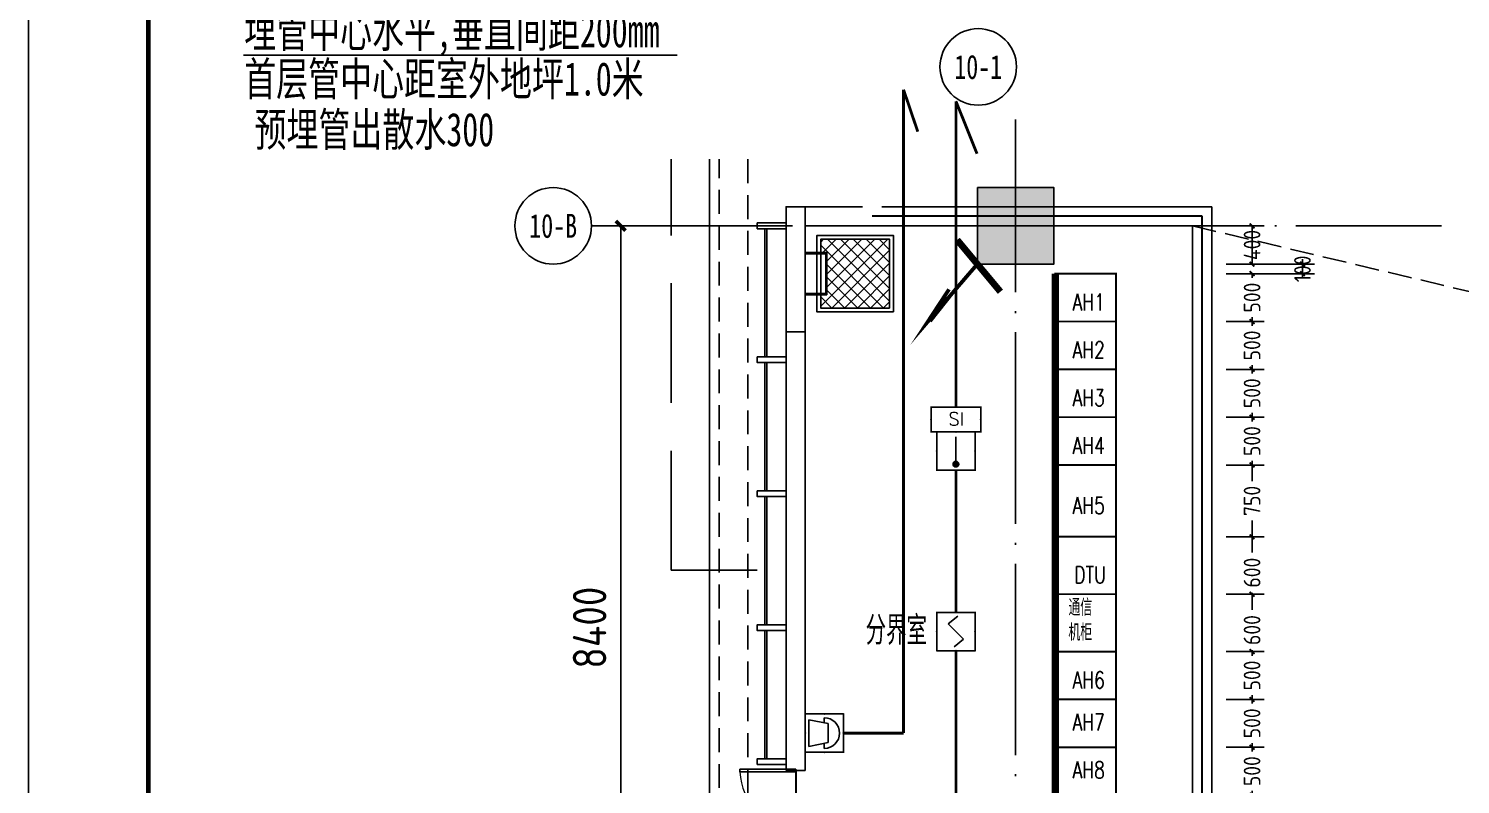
# Model space of a CAD drawing. Extents: x 115799 to 952918, y -190076 to 200966.
# Drawn here: x 886795 to 901759, y 120238 to 128137 of the extents above; entities that cross this region are included whole.
import ezdxf
from ezdxf.enums import TextEntityAlignment as Align

# ---------------------------------------------------------------- set-up
doc = ezdxf.new("R2010")
doc.units = 0
doc.header["$LTSCALE"] = 1000
doc.header["$MEASUREMENT"] = 0
for name, pattern in [('104-10 轴网$0$DOTE', [2.42, 2, -0.2, 0.02, -0.2]), ('109-34 轴网$0$L1$0$$AUDIT_BAD_LTYPE1', [0]), ('CACHE', [0.375, 0.25, -0.125]), ('DASH', [0.35, 0.25, -0.1]), ('PHANTOM2', [1.25, 0.625, -0.125, 0.125, -0.125, 0.125, -0.125])]:
    doc.linetypes.add(name, pattern=pattern)
for name, color, linetype in [('00-图签', 7, 'Continuous'), ('01-标注_轴线坐标', 132, 'Continuous'), ('10#楼幕墙$0$A-C_玻璃幕墙', 140, 'Continuous'), ('10#楼幕墙$0$A-金属背板', 30, 'Continuous'), ('104-10 轴网$0$01-标注_轴线坐标', 132, 'Continuous'), ('104-10 轴网$0$02-TEXT_轴号', 7, 'Continuous'), ('104-10 轴网$0$A_AXIS-轴线', 36, '104-10 轴网$0$DOTE'), ('104-8910 结构$0$A_STR-砼柱', 51, 'Continuous'), ('A-O_屋面', 201, 'Continuous'), ('A-O_散水', 134, 'Continuous'), ('A_STR-砌块墙', 121, 'Continuous'), ('AXIS_TEXT', 7, 'Continuous'), ('CZX', 60, 'Continuous'), ('E-立面轮廓', 241, 'Continuous'), ('EQUIP-消防', 3, 'Continuous'), ('GDXT', 3, 'Continuous'), ('LGTDIM', 7, 'Continuous'), ('LVTRY', 6, 'Continuous'), ('PUB_HATCH', 8, 'Continuous'), ('WINDOW', 2, 'Continuous'), ('WIRE-消防', 1, 'TG_FS'), ('WIRE-消防电源', 2, 'TG_FC'), ('WIRE-消防电话', 4, 'PHANTOM2'), ('看线', 241, 'Continuous'), ('绿化', 3, 'Continuous')]:
    doc.layers.add(name, color=color, linetype=linetype)
doc.layers.add('000套内', color=226, linetype='Continuous', lineweight=30, plot=False)
doc.layers.add('ddl0.25', color=6, linetype='Continuous', lineweight=25)
doc.styles.add('104-10 轴网$0$_TCH_AXIS', font='STXIHEI.TTF', dxfattribs={"width": 0.75})
doc.styles.add('_TEL_DIM', font='SIMPLEX.shx', dxfattribs={"width": 0.8, "height": 3.5, "bigfont": 'jd.shx'})
doc.styles.add('COMPLEX', font='COMPLEX')
doc.styles.get("Standard").update_dxf_attribs({"font": 'gbenor.shx', "bigfont": 'gbcbig.shx'})
doc.styles.add('TG_LINETYPE', font='SIMPLEX', dxfattribs={"width": 0.8, "height": 3, "bigfont": 'HZTXT'})
doc.styles.add('长仿宋', font='complex.shx', dxfattribs={"width": 0.7, "bigfont": 'jd.shx'})
doc.styles.add('长仿宋1', font='simfang.ttf', dxfattribs={"width": 0.8})
doc.linetypes.add('TG_FC', pattern='A,2,-0.6,["FC",TG_LINETYPE,S=0.1,R=0,X=-0.52,Y=-0.15],0', length=2.6)
doc.linetypes.add('TG_FS', pattern='A,2,-0.6,["FS",TG_LINETYPE,S=0.1,R=0,X=-0.52,Y=-0.15],0', length=2.6)
doc.dimstyles.get("Standard").update_dxf_attribs({"dimscale": 100, "dimtxt": 3.5, "dimasz": 1, "dimexe": 2.5, "dimexo": 3, "dimgap": 1.5, "dimtad": 1, "dimdec": 0, "dimzin": 0, "dimdsep": 46, "dimtxsty": 'Standard', "dimblk": 'ARCHTICK', "dimcen": 0.09, "dimadec": 0, "dimazin": 0, "dimtfac": 1, "dimtdec": 0, "dimtix": 1, "dimtmove": 2, "dimatfit": 3, "dimfxl": 0, "dimtolj": 1, "dimtzin": 0, "dimarcsym": 0})
pattern_1 = [(315, (923317.25, 1495294.82), (67.351921, 67.351921), []), (45, (923317.25, 1495294.82), (-67.351921, 67.351921), [])]

# ---------------------------------------------------------------- blocks, each defined once
blk = doc.blocks.new('_AXISO')
blk.add_circle((0, 0), 0.5)
at = {"layer": 'AXIS_TEXT', "style": 'COMPLEX', "width": 1.041667}
blk.add_attdef('A', text='', height=0.56, dxfattribs=at).set_placement((-0.25, -0.28), (0.25, -0.28), align=Align.FIT)
blk = doc.blocks.new('_FZH')
blk.add_lwpolyline([(-0.5, -0.5), (0.5, -0.5), (0.5, 0.5), (-0.5, 0.5)], close=True)
at = {"layer": 'PUB_HATCH'}
blk.add_solid([(-0.5, -0.5), (0.5, -0.5), (-0.5, 0.5), (0.5, 0.5)], dxfattribs=at)
blk = doc.blocks.new('_ArchTick')
at = {"color": 0, "linetype": 'ByBlock', "const_width": 0.4}
blk.add_lwpolyline([(-0.5, -0.5), (0.5, 0.5)], dxfattribs=at)
blk = doc.blocks.new('*D215')
at = {"color": 0, "lineweight": -2, "transparency": 16777216}
for p, q in [((892718, 126076), (892733, 126076)), ((892983, 126076), (892983, 117676)), ((892718, 117676), (892733, 117676))]:
    blk.add_line(p, q, dxfattribs=at)
at = {"layer": 'Defpoints', "color": 0, "transparency": 16777216}
for p in [(893018, 126076), (892983, 117676), (893018, 117676)]:
    blk.add_point(p, dxfattribs=at)
at = {"color": 0, "lineweight": -2, "transparency": 16777216, "xscale": 100, "yscale": 100, "zscale": 100}
for p, rotation in [((892983, 126076), 90), ((892983, 117676), 270)]:
    blk.add_blockref('_ArchTick', p, dxfattribs=dict(at, rotation=rotation))
at = {"color": 0, "transparency": 16777216, "insert": (892658, 121876), "char_height": 350, "attachment_point": 5, "rotation": 90}
blk.add_mtext('\\A1;8400', dxfattribs=at)
blk = doc.blocks.new('$DorLib2D$00000002')
for p, q in [((-0.5, 0), (-0.5, 0.4875)), ((-0.475, 0.4875), (-0.5, 0.4875)), ((-0.475, 0), (-0.475, 0.4875)), ((0.475, 0), (0.475, 0.4875)), ((0.475, 0.4875), (0.5, 0.4875)), ((0.5, 0), (0.5, 0.4875)), ((-0.5, 0), (-0.475, 0)), ((0.5, 0), (0.475, 0))]:
    blk.add_line(p, q)
at = {"lineweight": 13}
for centre, start, end in [((-0.4875, 0), 0, 88.53072), ((0.4875, 0), 91.46928, 180)]:
    blk.add_arc(centre, 0.4875, start, end, dxfattribs=at)
blk = doc.blocks.new('人孔')
at = {"layer": 'LVTRY'}
h = blk.add_hatch(dxfattribs=at)
h.set_pattern_fill('ANSI37', color=0, scale=30, angle=-90, style=0)
h.set_pattern_definition(pattern_1)
h.paths.add_polyline_path([(1451379, 353312), (1451379, 352592), (1451519, 352592), (1451519, 352657), (1451960, 352657), (1451960, 352592), (1452099, 352592), (1452099, 353312)])
h = blk.add_hatch(dxfattribs=at)
h.set_pattern_fill('ANSI37', color=0, scale=30, angle=-90, style=0)
h.set_pattern_definition(pattern_1)
h.paths.add_polyline_path([(1451379, 353312), (1451379, 352592), (1451519, 352592), (1451519, 352657), (1451960, 352657), (1451960, 352592), (1452099, 352592), (1452099, 353312)])
at = {"layer": 'LVTRY', "color": 0}
for p, q in [((1451519, 352657), (1451519, 352430)), ((1451519, 352657), (1451960, 352657)), ((1451519, 352657), (1451519, 352430)), ((1451519, 352657), (1451960, 352657)), ((1451532, 352645), (1451532, 352430)), ((1451532, 352645), (1451947, 352645)), ((1451532, 352645), (1451532, 352430)), ((1451532, 352645), (1451947, 352645)), ((1451947, 352645), (1451947, 352430)), ((1451947, 352645), (1451947, 352430)), ((1451960, 352657), (1451960, 352430)), ((1451960, 352657), (1451960, 352430))]:
    blk.add_line(p, q, dxfattribs=at)
for points in [[(1452139, 353352), (1452139, 352552), (1451339, 352552), (1451339, 353352)], [(1452139, 353352), (1452139, 352552), (1451339, 352552), (1451339, 353352)], [(1452099, 353312), (1452099, 352592), (1451379, 352592), (1451379, 353312)], [(1452099, 353312), (1452099, 352592), (1451379, 352592), (1451379, 353312)]]:
    blk.add_lwpolyline(points, close=True, dxfattribs=at)
blk = doc.blocks.new('*D173')
at = {"color": 0, "lineweight": -2, "transparency": 16777216}
for p, q in [((899311, 126076), (899707, 126076)), ((899582, 126076), (899582, 125676)), ((899311, 125676), (899707, 125676))]:
    blk.add_line(p, q, dxfattribs=at)
at = {"layer": 'Defpoints', "color": 0, "transparency": 16777216}
for p in [(899161, 126076), (899161, 125676), (899582, 125676)]:
    blk.add_point(p, dxfattribs=at)
at = {"color": 0, "lineweight": -2, "transparency": 16777216, "xscale": 50, "yscale": 50, "zscale": 50}
for p, rotation in [((899582, 126076), 90), ((899582, 125676), 270)]:
    blk.add_blockref('_ArchTick', p, dxfattribs=dict(at, rotation=rotation))
at = {"color": 0, "transparency": 16777216, "insert": (899582, 125876), "char_height": 175, "attachment_point": 5, "rotation": 90}
blk.add_mtext('\\A1;400', dxfattribs=at)
blk = doc.blocks.new('*D174')
at = {"color": 0, "lineweight": -2, "transparency": 16777216}
for p, q in [((900109, 125676), (900109, 125726)), ((899645, 125576), (900234, 125576)), ((899692, 125676), (900234, 125676)), ((900109, 125676), (900109, 125576)), ((900109, 125576), (900109, 125526))]:
    blk.add_line(p, q, dxfattribs=at)
at = {"layer": 'Defpoints', "color": 0, "transparency": 16777216}
for p in [(899495, 125576), (899542, 125676), (900109, 125576)]:
    blk.add_point(p, dxfattribs=at)
at = {"color": 0, "lineweight": -2, "transparency": 16777216, "xscale": 50, "yscale": 50, "zscale": 50}
for p, rotation in [((900109, 125676), 270), ((900109, 125576), 90)]:
    blk.add_blockref('_ArchTick', p, dxfattribs=dict(at, rotation=rotation))
at = {"color": 0, "transparency": 16777216, "insert": (900109, 125626), "char_height": 175, "attachment_point": 5, "rotation": 90}
blk.add_mtext('\\A1;100', dxfattribs=at)
blk = doc.blocks.new('*D175')
at = {"color": 0, "lineweight": -2, "transparency": 16777216}
for p, q in [((899311, 125576), (899707, 125576)), ((899582, 125576), (899582, 125532)), ((899582, 125076), (899582, 125120)), ((899311, 125076), (899707, 125076))]:
    blk.add_line(p, q, dxfattribs=at)
at = {"layer": 'Defpoints', "color": 0, "transparency": 16777216}
for p in [(899161, 125576), (899161, 125076), (899582, 125076)]:
    blk.add_point(p, dxfattribs=at)
at = {"color": 0, "lineweight": -2, "transparency": 16777216, "xscale": 50, "yscale": 50, "zscale": 50}
for p, rotation in [((899582, 125576), 90), ((899582, 125076), 270)]:
    blk.add_blockref('_ArchTick', p, dxfattribs=dict(at, rotation=rotation))
at = {"color": 0, "transparency": 16777216, "insert": (899582, 125326), "char_height": 175, "attachment_point": 5, "rotation": 90}
blk.add_mtext('\\A1;500', dxfattribs=at)
blk = doc.blocks.new('*D176')
at = {"color": 0, "lineweight": -2, "transparency": 16777216}
for p, q in [((899311, 125076), (899707, 125076)), ((899582, 125076), (899582, 125032)), ((899311, 124576), (899707, 124576)), ((899582, 124576), (899582, 124620))]:
    blk.add_line(p, q, dxfattribs=at)
at = {"layer": 'Defpoints', "color": 0, "transparency": 16777216}
for p in [(899161, 125076), (899161, 124576), (899582, 124576)]:
    blk.add_point(p, dxfattribs=at)
at = {"color": 0, "lineweight": -2, "transparency": 16777216, "xscale": 50, "yscale": 50, "zscale": 50}
for p, rotation in [((899582, 125076), 90), ((899582, 124576), 270)]:
    blk.add_blockref('_ArchTick', p, dxfattribs=dict(at, rotation=rotation))
at = {"color": 0, "transparency": 16777216, "insert": (899582, 124826), "char_height": 175, "attachment_point": 5, "rotation": 90}
blk.add_mtext('\\A1;500', dxfattribs=at)
blk = doc.blocks.new('*D177')
at = {"color": 0, "lineweight": -2, "transparency": 16777216}
for p, q in [((899311, 124576), (899707, 124576)), ((899582, 124576), (899582, 124532)), ((899311, 124076), (899707, 124076)), ((899582, 124076), (899582, 124120))]:
    blk.add_line(p, q, dxfattribs=at)
at = {"layer": 'Defpoints', "color": 0, "transparency": 16777216}
for p in [(899161, 124576), (899161, 124076), (899582, 124076)]:
    blk.add_point(p, dxfattribs=at)
at = {"color": 0, "lineweight": -2, "transparency": 16777216, "xscale": 50, "yscale": 50, "zscale": 50}
for p, rotation in [((899582, 124576), 90), ((899582, 124076), 270)]:
    blk.add_blockref('_ArchTick', p, dxfattribs=dict(at, rotation=rotation))
at = {"color": 0, "transparency": 16777216, "insert": (899582, 124326), "char_height": 175, "attachment_point": 5, "rotation": 90}
blk.add_mtext('\\A1;500', dxfattribs=at)
blk = doc.blocks.new('*D178')
at = {"color": 0, "lineweight": -2, "transparency": 16777216}
for p, q in [((899311, 124076), (899707, 124076)), ((899582, 124076), (899582, 124032)), ((899582, 123576), (899582, 123620)), ((899311, 123576), (899707, 123576))]:
    blk.add_line(p, q, dxfattribs=at)
at = {"layer": 'Defpoints', "color": 0, "transparency": 16777216}
for p in [(899161, 124076), (899161, 123576), (899582, 123576)]:
    blk.add_point(p, dxfattribs=at)
at = {"color": 0, "lineweight": -2, "transparency": 16777216, "xscale": 50, "yscale": 50, "zscale": 50}
for p, rotation in [((899582, 124076), 90), ((899582, 123576), 270)]:
    blk.add_blockref('_ArchTick', p, dxfattribs=dict(at, rotation=rotation))
at = {"color": 0, "transparency": 16777216, "insert": (899582, 123826), "char_height": 175, "attachment_point": 5, "rotation": 90}
blk.add_mtext('\\A1;500', dxfattribs=at)
blk = doc.blocks.new('*D179')
at = {"color": 0, "lineweight": -2, "transparency": 16777216}
for p, q in [((899311, 123576), (899707, 123576)), ((899582, 123576), (899582, 123407)), ((899582, 122826), (899582, 122995)), ((899311, 122826), (899707, 122826))]:
    blk.add_line(p, q, dxfattribs=at)
at = {"layer": 'Defpoints', "color": 0, "transparency": 16777216}
for p in [(899161, 123576), (899161, 122826), (899582, 122826)]:
    blk.add_point(p, dxfattribs=at)
at = {"color": 0, "lineweight": -2, "transparency": 16777216, "xscale": 50, "yscale": 50, "zscale": 50}
for p, rotation in [((899582, 123576), 90), ((899582, 122826), 270)]:
    blk.add_blockref('_ArchTick', p, dxfattribs=dict(at, rotation=rotation))
at = {"color": 0, "transparency": 16777216, "insert": (899582, 123201), "char_height": 175, "attachment_point": 5, "rotation": 90}
blk.add_mtext('\\A1;750', dxfattribs=at)
blk = doc.blocks.new('*D180')
at = {"color": 0, "lineweight": -2, "transparency": 16777216}
for p, q in [((899311, 122826), (899707, 122826)), ((899582, 122826), (899582, 122662)), ((899311, 122226), (899707, 122226)), ((899582, 122226), (899582, 122240))]:
    blk.add_line(p, q, dxfattribs=at)
at = {"layer": 'Defpoints', "color": 0, "transparency": 16777216}
for p in [(899161, 122826), (899161, 122226), (899582, 122226)]:
    blk.add_point(p, dxfattribs=at)
at = {"color": 0, "lineweight": -2, "transparency": 16777216, "xscale": 50, "yscale": 50, "zscale": 50}
for p, rotation in [((899582, 122826), 90), ((899582, 122226), 270)]:
    blk.add_blockref('_ArchTick', p, dxfattribs=dict(at, rotation=rotation))
at = {"color": 0, "transparency": 16777216, "insert": (899582, 122451), "char_height": 175, "attachment_point": 5, "rotation": 90}
blk.add_mtext('\\A1;600', dxfattribs=at)
blk = doc.blocks.new('*D181')
at = {"color": 0, "lineweight": -2, "transparency": 16777216}
for p, q in [((899311, 122226), (899707, 122226)), ((899582, 122226), (899582, 122062)), ((899311, 121626), (899707, 121626)), ((899582, 121626), (899582, 121640))]:
    blk.add_line(p, q, dxfattribs=at)
at = {"layer": 'Defpoints', "color": 0, "transparency": 16777216}
for p in [(899161, 122226), (899161, 121626), (899582, 121626)]:
    blk.add_point(p, dxfattribs=at)
at = {"color": 0, "lineweight": -2, "transparency": 16777216, "xscale": 50, "yscale": 50, "zscale": 50}
for p, rotation in [((899582, 122226), 90), ((899582, 121626), 270)]:
    blk.add_blockref('_ArchTick', p, dxfattribs=dict(at, rotation=rotation))
at = {"color": 0, "transparency": 16777216, "insert": (899582, 121851), "char_height": 175, "attachment_point": 5, "rotation": 90}
blk.add_mtext('\\A1;600', dxfattribs=at)
blk = doc.blocks.new('*D182')
at = {"color": 0, "lineweight": -2, "transparency": 16777216}
for p, q in [((899311, 121626), (899707, 121626)), ((899582, 121626), (899582, 121582)), ((899311, 121126), (899707, 121126)), ((899582, 121126), (899582, 121170))]:
    blk.add_line(p, q, dxfattribs=at)
at = {"layer": 'Defpoints', "color": 0, "transparency": 16777216}
for p in [(899161, 121626), (899161, 121126), (899582, 121126)]:
    blk.add_point(p, dxfattribs=at)
at = {"color": 0, "lineweight": -2, "transparency": 16777216, "xscale": 50, "yscale": 50, "zscale": 50}
for p, rotation in [((899582, 121626), 90), ((899582, 121126), 270)]:
    blk.add_blockref('_ArchTick', p, dxfattribs=dict(at, rotation=rotation))
at = {"color": 0, "transparency": 16777216, "insert": (899582, 121376), "char_height": 175, "attachment_point": 5, "rotation": 90}
blk.add_mtext('\\A1;500', dxfattribs=at)
blk = doc.blocks.new('*D183')
at = {"color": 0, "lineweight": -2, "transparency": 16777216}
for p, q in [((899311, 121126), (899707, 121126)), ((899582, 121126), (899582, 121082)), ((899311, 120626), (899707, 120626)), ((899582, 120626), (899582, 120670))]:
    blk.add_line(p, q, dxfattribs=at)
at = {"layer": 'Defpoints', "color": 0, "transparency": 16777216}
for p in [(899161, 121126), (899161, 120626), (899582, 120626)]:
    blk.add_point(p, dxfattribs=at)
at = {"color": 0, "lineweight": -2, "transparency": 16777216, "xscale": 50, "yscale": 50, "zscale": 50}
for p, rotation in [((899582, 121126), 90), ((899582, 120626), 270)]:
    blk.add_blockref('_ArchTick', p, dxfattribs=dict(at, rotation=rotation))
at = {"color": 0, "transparency": 16777216, "insert": (899582, 120876), "char_height": 175, "attachment_point": 5, "rotation": 90}
blk.add_mtext('\\A1;500', dxfattribs=at)
blk = doc.blocks.new('*D184')
at = {"color": 0, "lineweight": -2, "transparency": 16777216}
for p, q in [((899311, 120626), (899707, 120626)), ((899582, 120626), (899582, 120582)), ((899582, 120126), (899582, 120170)), ((899311, 120126), (899707, 120126))]:
    blk.add_line(p, q, dxfattribs=at)
at = {"layer": 'Defpoints', "color": 0, "transparency": 16777216}
for p in [(899161, 120626), (899161, 120126), (899582, 120126)]:
    blk.add_point(p, dxfattribs=at)
at = {"color": 0, "lineweight": -2, "transparency": 16777216, "xscale": 50, "yscale": 50, "zscale": 50}
for p, rotation in [((899582, 120626), 90), ((899582, 120126), 270)]:
    blk.add_blockref('_ArchTick', p, dxfattribs=dict(at, rotation=rotation))
at = {"color": 0, "transparency": 16777216, "insert": (899582, 120376), "char_height": 175, "attachment_point": 5, "rotation": 90}
blk.add_mtext('\\A1;500', dxfattribs=at)
blk = doc.blocks.new('$Equip$00002649')
for p, q in [((-0.5, 0.5), (-0.5, -0.5)), ((0.5, 0.5), (-0.5, 0.5)), ((-0.2, 0.2), (0.05, 0.4)), ((0.5, -0.5), (0.5, 0.5)), ((0, 0), (-0.2, 0.2)), ((0, 0), (0.2, -0.2)), ((0.2, -0.2), (-0.05, -0.4)), ((-0.5, -0.5), (0.5, -0.5))]:
    blk.add_line(p, q)
at = {"const_width": 0.04}
blk.add_lwpolyline([(-0.5, 0.5), (0.5, 0.5), (0.5, -0.5), (-0.5, -0.5), (-0.5, 0.5), (0.5, 0.5)], dxfattribs=at)
for p in [(0, 0.5), (-0.5, 0), (0.5, 0), (0, -0.5)]:
    blk.add_point(p)
at = {"color": 7, "flags": 1}
for tag, height, p in [('A', 0.00002, (0, 0)), ('B', 0.4, (0.762, -0.208))]:
    blk.add_attdef(tag, text='', height=height, dxfattribs=at).set_placement(p, align=Align.MIDDLE_CENTER)
blk = doc.blocks.new('$Equip$00002648')
for p, q in [((-0.5, 0.5), (-0.5, -0.5)), ((0.5, 0.5), (-0.5, 0.5)), ((0, 0.375), (0, -0.412)), ((0.5, -0.5), (0.5, 0.5)), ((-0.5, -0.5), (0.5, -0.5))]:
    blk.add_line(p, q)
at = {"const_width": 0.04}
blk.add_lwpolyline([(-0.5, 0.5), (0.5, 0.5), (0.5, -0.5), (-0.5, -0.5), (-0.5, 0.5), (0.5, 0.5)], dxfattribs=at)
blk.add_circle((0, -0.338), 0.075)
for p in [(0, 0.5), (-0.5, 0), (0.5, 0), (0, -0.5)]:
    blk.add_point(p)
for points in [[(-0.065, -0.3), (0.065, -0.3), (-0.075, -0.338), (0.075, -0.338)], [(-0.065, -0.375), (0.065, -0.375), (-0.075, -0.338), (0.075, -0.338)], [(-0.038, -0.273), (0.037, -0.273), (-0.065, -0.3), (0.065, -0.3)], [(0, -0.263), (0, -0.263), (-0.038, -0.273), (0.037, -0.273)], [(-0.038, -0.402), (0.037, -0.402), (-0.065, -0.375), (0.065, -0.375)], [(0, -0.412), (0, -0.412), (-0.038, -0.402), (0.037, -0.402)]]:
    blk.add_solid(points)
at = {"color": 7, "flags": 1}
for tag, height, p in [('A', 0.00002, (0, 0)), ('B', 0.4, (0.762, -0.208))]:
    blk.add_attdef(tag, text='', height=height, dxfattribs=at).set_placement(p, align=Align.MIDDLE_CENTER)
blk = doc.blocks.new('$equip$00002466')
for p, q in [((-0.65, 0.65), (-0.65, 0)), ((0.65, 0.65), (-0.65, 0.65)), ((0.65, 0), (0.65, 0.65)), ((-0.65, 0), (0.65, 0))]:
    blk.add_line(p, q)
at = {"const_width": 0.04}
blk.add_lwpolyline([(-0.65, 0.65), (-0.65, 0), (0.65, 0), (0.65, 0.65), (-0.65, 0.65), (-0.65, 0)], dxfattribs=at)
for p in [(0, 0.65), (-0.65, 0.325), (0.65, 0.325), (0, 0)]:
    blk.add_point(p)
at = {"color": 7, "style": '_TEL_DIM'}
blk.add_attdef('$TEXT$', text='', height=0.34, dxfattribs=at).set_placement((0.006, 0.343), align=Align.MIDDLE_CENTER)
at = {"color": 7, "style": '_TEL_DIM', "flags": 1}
blk.add_attdef('A', text='', height=0.00002, dxfattribs=at).set_placement((0, 0), align=Align.MIDDLE_CENTER)
blk = doc.blocks.new('$equip$00002658')
for p, q in [((0.5, 1), (-0.5, 1)), ((-0.5, 1), (-0.5, 0)), ((0.5, 0), (0.5, 1)), ((-0.4, 0.5), (-0.27, 0.5)), ((-0.25, 0.6), (-0.35, 0.1)), ((0.25, 0.6), (-0.25, 0.6)), ((0.35, 0.1), (0.25, 0.6)), ((0.4, 0.5), (0.27, 0.5)), ((-0.5, 0), (0.5, 0)), ((-0.35, 0.1), (0.35, 0.1))]:
    blk.add_line(p, q)
at = {"const_width": 0.04}
blk.add_lwpolyline([(-0.5, 1), (0.5, 1), (0.5, 0), (-0.5, 0), (-0.5, 1), (0.5, 1)], dxfattribs=at)
blk.add_arc((0, 0.5), 0.4, 0, 180)
for p in [(0, 1), (-0.5, 0.5), (0.5, 0.5), (0, 0)]:
    blk.add_point(p)
at = {"color": 7, "flags": 1}
for tag, height, p in [('B', 0.4, (0.762, 0.292)), ('A', 0.00002, (0, 0))]:
    blk.add_attdef(tag, text='', height=height, dxfattribs=at).set_placement(p, align=Align.MIDDLE_CENTER)
blk = doc.blocks.new('A$C202D1A0E')
at = {"layer": 'LGTDIM', "color": 1, "linetype": 'Continuous'}
blk.add_line((9.23, 6.58), (5.73, 4.92), dxfattribs=at)
at = {"layer": 'LGTDIM', "color": 1, "linetype": 'Continuous', "const_width": 0.4}
blk.add_lwpolyline([(2.26, 3.21), (9.27, 6.88), (5.51, 5.5)], dxfattribs=at)
at = {"layer": 'WINDOW', "const_width": 0.7}
blk.add_lwpolyline([(0.28, 5.84), (4.53, 0.21)], dxfattribs=at)

msp = doc.modelspace()

# ---------------------------------------------------------------- linework, layer by layer
at = {"linetype": 'DASH'}
msp.add_line((898961, 126075.9), (909568.5, 123559.2), dxfattribs=at)
at = {"linetype": '109-34 轴网$0$L1$0$$AUDIT_BAD_LTYPE1', "const_width": 20}
msp.add_lwpolyline([(894814.6, 119213), (894814.6, 120383)], dxfattribs=at)
at = {"layer": '00-图签'}
msp.add_lwpolyline([(939344.5, 112881.8), (939344.5, 142581.8), (886794.5, 142581.8), (886794.5, 112881.8)], close=True, dxfattribs=at)
at = {"layer": '00-图签', "const_width": 50}
msp.add_lwpolyline([(938844.5, 113381.8), (938844.5, 142081.8), (888044.5, 142081.8), (888044.5, 113381.8)], close=True, dxfattribs=at)
at = {"layer": '000套内'}
for p, q in [((899061, 126175.9), (895611, 126176)), ((899061, 117976), (899061, 126175.9))]:
    msp.add_line(p, q, dxfattribs=at)
at = {"layer": '01-标注_轴线坐标'}
msp.add_line((892479, 126075.9), (892496, 126075.9), dxfattribs=at)
at = {"layer": '10#楼幕墙$0$A-C_玻璃幕墙'}
for points in [[(894711, 126105.9), (894711, 126045.9), (894411, 126045.9), (894411, 126105.9)], [(894711, 124705.9), (894711, 124645.9), (894411, 124645.9), (894411, 124705.9)], [(894711, 123305.9), (894711, 123245.9), (894411, 123245.9), (894411, 123305.9)], [(894711, 121905.9), (894711, 121845.9), (894411, 121845.9), (894411, 121905.9)], [(894711, 120505.9), (894711, 120445.9), (894411, 120445.9), (894411, 120505.9)]]:
    msp.add_lwpolyline(points, close=True, dxfattribs=at)
at = {"layer": '10#楼幕墙$0$A-金属背板'}
for points in [[(894491, 126045.9), (894491, 124705.9), (894511, 124705.9), (894511, 126045.9)], [(894491, 124645.9), (894491, 123305.9), (894511, 123305.9), (894511, 124645.9)], [(894491, 123245.9), (894491, 121905.9), (894511, 121905.9), (894511, 123245.9)], [(894491, 121845.9), (894491, 120505.9), (894511, 120505.9), (894511, 121845.9)]]:
    msp.add_lwpolyline(points, close=True, dxfattribs=at)
at = {"layer": '104-10 轴网$0$01-标注_轴线坐标'}
msp.add_line((892779, 126075.9), (892677.2, 126075.9), dxfattribs=at)
at = {"layer": '104-10 轴网$0$A_AXIS-轴线', "color": 8, "linetype": '104-10 轴网$0$DOTE'}
msp.add_line((897111, 113282.9), (897111, 127187.4), dxfattribs=at)
at = {"layer": '104-10 轴网$0$A_AXIS-轴线', "color": 3, "linetype": '104-10 轴网$0$DOTE'}
msp.add_line((892779, 126075.9), (901562.5, 126075.9), dxfattribs=at)
at = {"layer": 'A-O_屋面', "linetype": 'DASH', "ltscale": 5}
msp.add_lwpolyline([(894411, 122475.9), (893511, 122475.9), (893511, 126772)], dxfattribs=at)
at = {"layer": 'A-O_散水'}
msp.add_line((893911, 126772), (893911, 114475.9), dxfattribs=at)
at = {"layer": 'A-O_散水', "linetype": 'CACHE'}
for p, q in [((894011, 114575.9), (894011, 126772)), ((894311, 126772), (894311, 114875.9))]:
    msp.add_line(p, q, dxfattribs=at)
at = {"layer": 'A_STR-砌块墙'}
for p, q in [((894711, 126275.9), (894811, 126275.9)), ((894711, 126275.9), (894711, 126075.9)), ((894811, 126275.9), (895511, 126275.9)), ((895711, 126275.9), (899161, 126275.9)), ((899161, 117875.9), (899161, 126275.9)), ((894711, 120383), (894711, 126075.9)), ((894911, 120383), (894911, 126075.9)), ((894911, 126075.9), (895611, 126075.9)), ((895611, 126075.9), (898961, 126075.9)), ((898961, 118075.9), (898961, 126075.9)), ((894711, 120383), (894911, 120383))]:
    msp.add_line(p, q, dxfattribs=at)
at = {"layer": 'CZX', "color": 8, "const_width": 75}
msp.add_lwpolyline([(897526, 118875.9), (897526, 125575.9)], dxfattribs=at)
at = {"layer": 'ddl0.25', "color": 8, "lineweight": 18, "ltscale": 2, "const_width": 20}
for points in [[(898161, 125575.9), (898161, 125075.9), (897526, 125075.9), (897526, 125575.9)], [(898161, 125075.9), (898161, 124575.9), (897526, 124575.9), (897526, 125075.9)], [(898161, 124575.9), (898161, 124075.9), (897526, 124075.9), (897526, 124575.9)], [(898161, 124075.9), (898161, 123575.9), (897526, 123575.9), (897526, 124075.9)], [(898161, 123575.9), (898161, 122825.9), (897526, 122825.9), (897526, 123575.9)], [(897526, 122225.9), (897526, 122825.9), (898161, 122825.9), (898161, 122225.9)], [(897526, 121625.9), (897526, 122225.9), (898161, 122225.9), (898161, 121625.9)], [(898161, 121625.9), (898161, 121125.9), (897526, 121125.9), (897526, 121625.9)], [(898161, 121125.9), (898161, 120625.9), (897526, 120625.9), (897526, 121125.9)], [(898161, 120625.9), (898161, 120125.9), (897526, 120125.9), (897526, 120625.9)]]:
    msp.add_lwpolyline(points, close=True, dxfattribs=at)
at = {"layer": 'E-立面轮廓', "ltscale": 2}
msp.add_lwpolyline([(894711, 124968.1), (894911, 124968.1), (894911, 126275.9), (894711, 126275.9)], close=True, dxfattribs=at)
at = {"layer": 'WIRE-消防', "linetype": 'Continuous', "const_width": 30}
for points in [[(896487, 123521.4), (896487, 122035.4)], [(896487, 121635.4), (896487, 119751.9)]]:
    msp.add_lwpolyline(points, dxfattribs=at)
at = {"layer": 'WIRE-消防电源', "linetype": 'DASH', "const_width": 30}
for points in [[(896487, 124181.4), (896487, 127378.9)], [(896487, 127378.9), (896707, 126829.9)]]:
    msp.add_lwpolyline(points, dxfattribs=at)
at = {"layer": 'WIRE-消防电话', "linetype": 'PHANTOM2', "const_width": 30}
for points in [[(895939.5, 120773.9), (895939.5, 127498.9)], [(895939.5, 127498.9), (896088, 127060.4)], [(895311, 120773.9), (895939.5, 120773.9)]]:
    msp.add_lwpolyline(points, dxfattribs=at)
at = {"layer": '绿化', "color": 0, "ltscale": 0.3}
msp.add_line((893573.2, 127859.9), (889040.6, 127859.9), dxfattribs=at)

# ---------------------------------------------------------------- block references
at = {"ltscale": 1000, "xscale": -99.99999999892424, "yscale": 99.99999999976717, "zscale": 100, "rotation": 76.89864194802907}
msp.add_blockref('A$C202D1A0E', (897074.9, 125823.7), dxfattribs=at)
at = {"layer": '104-10 轴网$0$01-标注_轴线坐标'}
ref = msp.add_blockref('_AXISO', (896720, 127737.2), dxfattribs=dict(at, xscale=800, yscale=800, zscale=800))
ref.add_attrib('A', '10-1', dxfattribs={"layer": '104-10 轴网$0$02-TEXT_轴号', "height": 252.11, "style": '104-10 轴网$0$_TCH_AXIS', "width": 0.743037}).set_placement((896470, 127611.1), (896970, 127611.1), align=Align.FIT)
ref = msp.add_blockref('_AXISO', (892277.2, 126075.9), dxfattribs=dict(at, xscale=800, yscale=800, zscale=800))
ref.add_attrib('A', '10-B', dxfattribs={"layer": '104-10 轴网$0$02-TEXT_轴号', "height": 250.11, "style": '104-10 轴网$0$_TCH_AXIS', "width": 0.743037}).set_placement((892026.7, 125950.9), (892527.7, 125950.9), align=Align.FIT)
at = {"layer": '104-8910 结构$0$A_STR-砼柱', "xscale": 800, "yscale": 800, "zscale": 800, "rotation": 270}
msp.add_blockref('_FZH', (897111, 126075.9), dxfattribs=at)
at = {"layer": 'EQUIP-消防', "xscale": 400, "yscale": 400, "zscale": 400}
msp.add_blockref('$equip$00002466', (896487, 123921.4), dxfattribs=at).add_auto_attribs({'$TEXT$': 'SI'})
for name, p in [('$Equip$00002648', (896487, 123721.4)), ('$Equip$00002649', (896487, 121835.4))]:
    msp.add_blockref(name, p, dxfattribs=at)
at = {"layer": 'EQUIP-消防', "xscale": 400, "yscale": 400, "zscale": 400, "rotation": 270}
msp.add_blockref('$equip$00002658', (894911, 120773.9), dxfattribs=at)
at = {"layer": 'WINDOW', "color": 3, "xscale": 1200, "yscale": 1200, "zscale": 1200, "rotation": 90}
msp.add_blockref('$DorLib2D$00000002', (894814.6, 119798), dxfattribs=at)
at = {"layer": '看线', "color": 0, "rotation": 270}
msp.add_blockref('人孔', (542481.4, 1577315.4), dxfattribs=at)

# ---------------------------------------------------------------- texts
at = {"layer": 'GDXT', "color": 0, "ltscale": 1000, "style": '长仿宋1', "width": 0.7}
for s, p in [('埋管中心水平,垂直间距200mm', (889047.3, 127941.9)), ('首层管中心距室外地坪1.0米', (889047.3, 127437)), ('预埋管出散水300', (889155.3, 126908))]:
    msp.add_text(s, height=350, dxfattribs=at).set_placement(p)
at = {"layer": 'GDXT', "color": 8, "linetype": 'Continuous', "style": '长仿宋', "width": 0.75}
for s, p in [('AH1', (897706.3, 125191.7, 0)), ('AH2', (897706.3, 124691.7, 0)), ('AH3', (897706.3, 124191.7, 0)), ('AH4', (897706.3, 123691.7, 0)), ('AH5', (897706.3, 123065.4, 0)), ('DTU', (897723.4, 122341.3)), ('通信', (897662.1, 121999.4)), ('机柜', (897662.1, 121739.1)), ('AH6', (897706.3, 121241.7, 0)), ('AH7', (897706.3, 120801.4, 0)), ('AH8', (897706.3, 120301.4, 0))]:
    msp.add_text(s, height=175, dxfattribs=at).set_placement(p)
at = {"layer": 'GDXT', "color": 3, "linetype": 'Continuous', "style": '长仿宋', "width": 0.75}
msp.add_text('分界室', height=300, dxfattribs=at).set_placement((895543, 121696.6))

# ---------------------------------------------------------------- dimensions: what is measured, and where the dimension line sits
dim = msp.add_linear_dim(base=(892982.9, 117675.9), p1=(893018.4, 126075.9), p2=(893018.4, 117675.9), angle=90, dimstyle='Standard')
dim.commit()
dim.dimension.update_dxf_attribs({"geometry": '*D215', "text_midpoint": (892657.9, 121875.9)})
for base, p1, p2, picture, middle in [((899581.6, 125675.9), (899161.2, 126075.9), (899161, 125675.9), '*D173', (899581.6, 125875.9)), ((900108.6, 125575.9), (899542.4, 125675.9), (899495.4, 125575.9), '*D174', (900108.6, 125625.9)), ((899581.8, 125075.9), (899161, 125575.9), (899161, 125075.9), '*D175', (899581.8, 125325.9)), ((899581.8, 124575.9), (899161, 125075.9), (899161, 124575.9), '*D176', (899581.8, 124825.9)), ((899581.8, 124075.9), (899161, 124575.9), (899161, 124075.9), '*D177', (899581.8, 124325.9)), ((899581.8, 123575.9), (899161, 124075.9), (899161, 123575.9), '*D178', (899581.8, 123825.9)), ((899581.8, 122825.9), (899161, 123575.9), (899161, 122825.9), '*D179', (899581.8, 123200.9)), ((899581.8, 122225.9), (899161, 122825.9), (899161, 122225.9), '*D180', (899581.8, 122450.9)), ((899581.8, 121625.9), (899161, 122225.9), (899161, 121625.9), '*D181', (899581.8, 121850.9)), ((899581.8, 121125.9), (899161, 121625.9), (899161, 121125.9), '*D182', (899581.8, 121375.9)), ((899581.8, 120625.9), (899161, 121125.9), (899161, 120625.9), '*D183', (899581.8, 120875.9)), ((899581.8, 120125.9), (899161, 120625.9), (899161, 120125.9), '*D184', (899581.8, 120375.9))]:
    dim = msp.add_linear_dim(base=base, p1=p1, p2=p2, angle=90, dimstyle='Standard', override={"dimscale": 50})
    dim.commit()
    dim.dimension.update_dxf_attribs({"geometry": picture, "text_midpoint": middle, "dimtype": 160})

doc.saveas('drawing.dxf')
